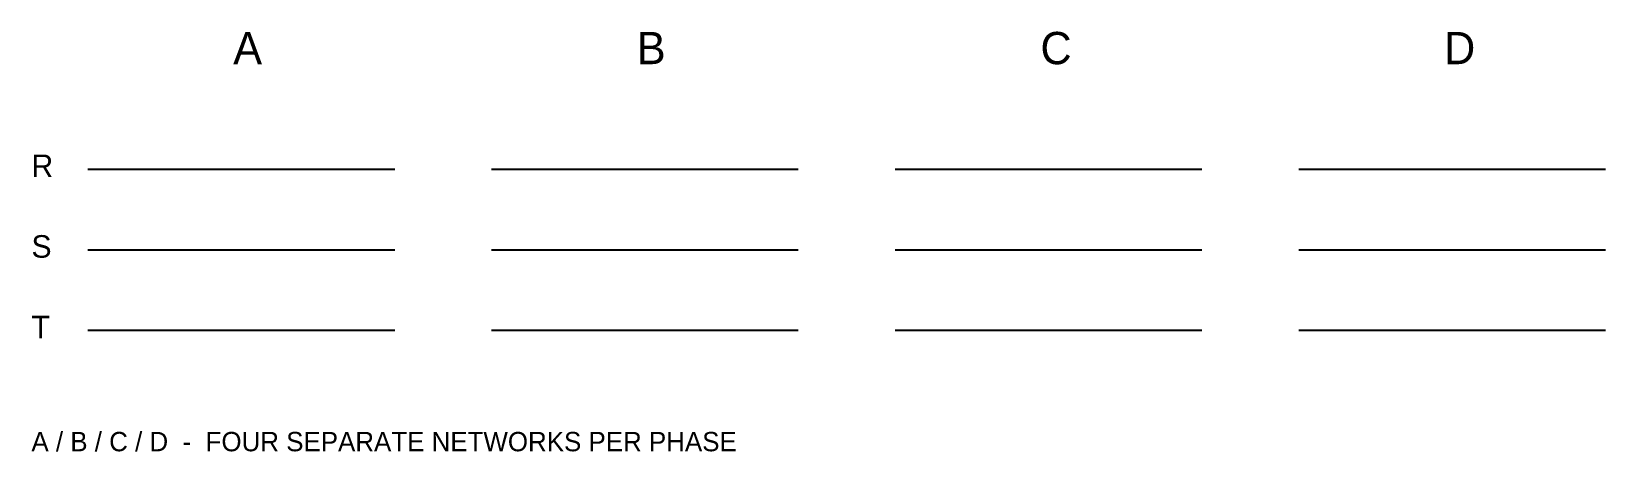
# Model space of a CAD drawing. Header units: millimetres. Extents: x -7 to 188, y 0 to 52.
import ezdxf

# ---------------------------------------------------------------- set-up
doc = ezdxf.new("R2010")
doc.units = ezdxf.units.MM
doc.layers.add('LAB_NOTE', color=8, linetype='Continuous')

msp = doc.modelspace()

# ---------------------------------------------------------------- linework, layer by layer
for p, q in [((0, 35), (19, 35)), ((19, 35), (38, 35)), ((50, 35), (69, 35)), ((69, 35), (88, 35)), ((100, 35), (119, 35)), ((119, 35), (138, 35)), ((150, 35), (169, 35)), ((169, 35), (188, 35)), ((0, 25), (19, 25)), ((19, 25), (38, 25)), ((50, 25), (69, 25)), ((69, 25), (88, 25)), ((100, 25), (119, 25)), ((119, 25), (138, 25)), ((150, 25), (169, 25)), ((169, 25), (188, 25)), ((0, 15), (19, 15)), ((19, 15), (38, 15)), ((50, 15), (69, 15)), ((69, 15), (88, 15)), ((100, 15), (119, 15)), ((119, 15), (138, 15)), ((150, 15), (169, 15)), ((169, 15), (188, 15))]:
    msp.add_line(p, q)

# ---------------------------------------------------------------- texts
at = {"layer": 'LAB_NOTE'}
for s, height, p in [('A', 4, (18, 48)), ('B', 4, (68, 48)), ('C', 4, (118, 48)), ('D', 4, (168, 48)), ('R', 2.8, (-7, 34)), ('S', 2.8, (-7, 24)), ('T', 2.8, (-7, 14)), ('A / B / C / D  -  FOUR SEPARATE NETWORKS PER PHASE', 2.4, (-7, 0))]:
    msp.add_text(s, height=height, dxfattribs=at).set_placement(p)

doc.saveas('drawing.dxf')
